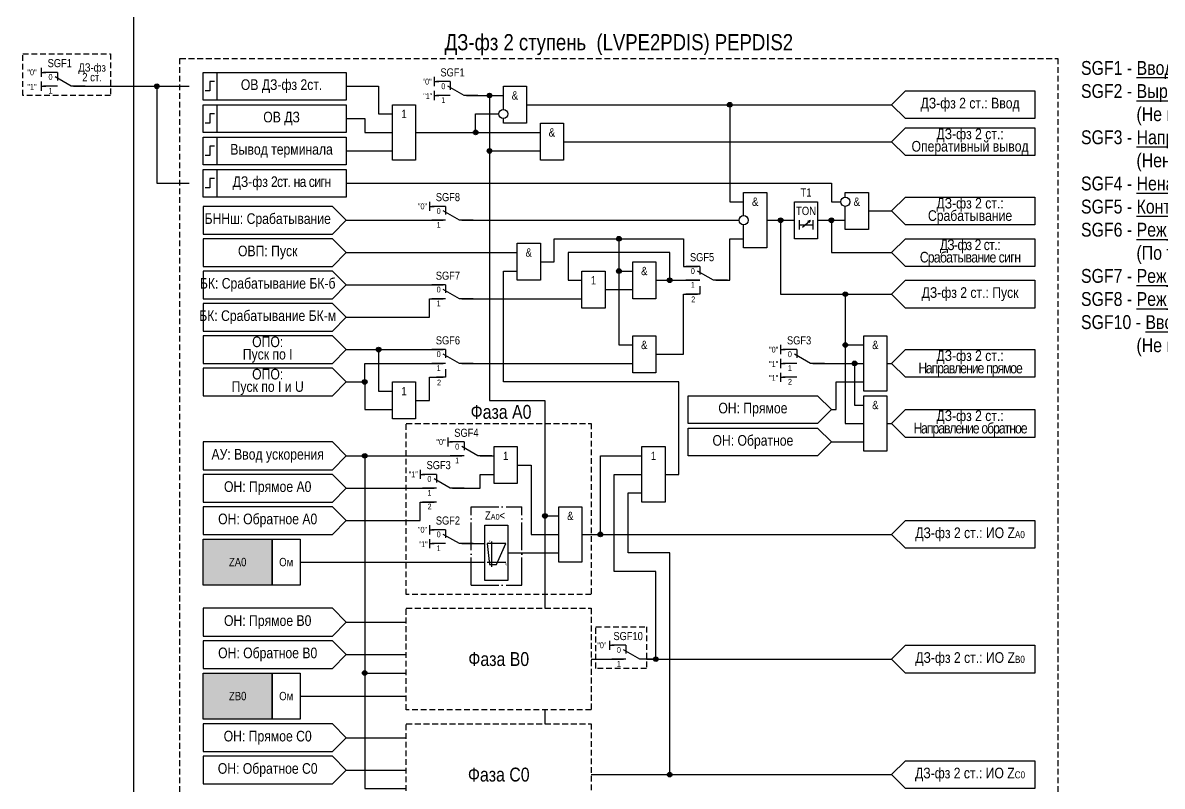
# Model space of a CAD drawing. Header units: millimetres. Extents: x -68 to 4847, y -35 to 2390.
# Drawn here: x -24 to 222.6, y 442.5 to 607.7 of the extents above; entities that cross this region are included whole.
import ezdxf
from ezdxf.enums import TextEntityAlignment as Align

# ---------------------------------------------------------------- set-up
doc = ezdxf.new("R2010")
doc.units = ezdxf.units.MM
doc.linetypes.add('ACAD_ISO04W100', pattern=[30, 24, -3, 0, -3])
doc.linetypes.add('штриховая2', pattern=[0.375, 0.25, -0.125])
doc.layers.add('TEXT', color=7, linetype='Continuous', lineweight=25)
doc.layers.add('Основная', color=7, linetype='Continuous')
doc.styles.add('1.8_Gost_RD', font='ARIALN.TTF', dxfattribs={"height": 1.8})
doc.styles.add('2.5_Gost_RD', font='ARIALN.TTF', dxfattribs={"height": 2.5})
doc.styles.add('3.5_Gost_RD', font='ARIALN.TTF', dxfattribs={"height": 3.5})
doc.styles.add('Вывод', font='ARIALN.TTF', dxfattribs={"height": 2.5})
doc.styles.add('Компонент', font='ARIALN.TTF', dxfattribs={"height": 3.5})

# ---------------------------------------------------------------- blocks, each defined once
blk = doc.blocks.new('Точка')
at = {"ltscale": 100}
h = blk.add_hatch(color=256, dxfattribs=at)
h.dxf.hatch_style = 1
edge = h.paths.add_edge_path()
edge.add_arc((0, 0), 0.5, 0, 360)
blk.add_circle((0, 0), 0.5, dxfattribs=at)
blk = doc.blocks.new('*U31')
at = {"layer": 'Основная', "ltscale": 0.35}
blk.add_line((6, 6), (6, 2.5), dxfattribs=at)
at = {"layer": 'Основная', "color": 0}
blk.add_line((0, 0), (7, 4), dxfattribs=at)
blk = doc.blocks.new('*U42')
at = {"layer": 'Основная', "color": 0}
for p, q in [((-3, 6), (-9, 6)), ((-3, 0), (-9, 0)), ((9, 0), (3, 0))]:
    blk.add_line(p, q, dxfattribs=at)
at = {"layer": 'Основная', "ltscale": 0.25, "xscale": -1}
blk.add_blockref('*U31', (3, 0), dxfattribs=at)
at = {"layer": 'Основная'}
for tag, height, style, p in [('ОУ', 3.5, 'Компонент', (-2, 10)), ('В1', 2.5, 'Вывод', (-13, 6)), ('В2', 2.5, 'Вывод', (-6, 4)), ('В3', 2.5, 'Вывод', (-6, -2))]:
    blk.add_attdef(tag, text='', height=height, dxfattribs=dict(at, style=style)).set_placement(p, align=Align.MIDDLE_CENTER)
blk = doc.blocks.new('*U48')
at = {"layer": 'Основная', "color": 0}
for p, q in [((-3, 6), (-9, 6)), ((-3, 0), (-9, 0)), ((9, 0), (3, 0))]:
    blk.add_line(p, q, dxfattribs=at)
at = {"layer": 'Основная', "ltscale": 0.25, "xscale": -1}
blk.add_blockref('*U31', (3, 0), dxfattribs=at)
at = {"layer": 'Основная'}
for tag, height, style, p in [('ОУ', 3.5, 'Компонент', (-2, 10)), ('В1', 2.5, 'Вывод', (-13, 6)), ('В2', 2.5, 'Вывод', (-6, 4)), ('В3', 2.5, 'Вывод', (-6, -2))]:
    blk.add_attdef(tag, text='', height=height, dxfattribs=dict(at, style=style)).set_placement(p, align=Align.MIDDLE_CENTER)
blk = doc.blocks.new('*U47')
at = {"layer": 'Основная', "color": 0}
for p, q in [((-3, 6), (-9, 6)), ((-3, 0), (-9, 0)), ((9, 0), (3, 0))]:
    blk.add_line(p, q, dxfattribs=at)
at = {"layer": 'Основная', "ltscale": 0.25, "xscale": -1}
blk.add_blockref('*U31', (3, 0), dxfattribs=at)
at = {"layer": 'Основная'}
for tag, height, style, p in [('ОУ', 3.5, 'Компонент', (-2, 10)), ('В1', 2.5, 'Вывод', (-13, 6)), ('В2', 2.5, 'Вывод', (-6, 4)), ('В3', 2.5, 'Вывод', (-6, -2))]:
    blk.add_attdef(tag, text='', height=height, dxfattribs=dict(at, style=style)).set_placement(p, align=Align.MIDDLE_CENTER)
blk = doc.blocks.new('*U22')
at = {"layer": 'Основная', "linetype": 'ACAD_ISO04W100', "ltscale": 0.25}
for p, q in [((0, 0), (11, 0)), ((0, -17), (0, 0)), ((11, -17), (11, 0)), ((0, -17), (11, -17))]:
    blk.add_line(p, q, dxfattribs=at)
at = {"layer": 'Основная', "style": 'Компонент'}
blk.add_attdef('ОУ', text='', height=3.5, dxfattribs=at).set_placement((11, 0), align=Align.MIDDLE_CENTER)
blk = doc.blocks.new('*U43')
at = {"layer": 'Основная', "color": 0}
for p, q in [((-3, 6), (-9, 6)), ((-3, 0), (-9, 0)), ((9, 0), (3, 0))]:
    blk.add_line(p, q, dxfattribs=at)
at = {"layer": 'Основная', "ltscale": 0.25, "xscale": -1}
blk.add_blockref('*U31', (3, 0), dxfattribs=at)
at = {"layer": 'Основная'}
for tag, height, style, p in [('ОУ', 3.5, 'Компонент', (-2, 10)), ('В1', 2.5, 'Вывод', (-14, 6)), ('В2', 2.5, 'Вывод', (-6, 4)), ('В3', 2.5, 'Вывод', (-6, -2))]:
    blk.add_attdef(tag, text='', height=height, dxfattribs=dict(at, style=style)).set_placement(p, align=Align.MIDDLE_CENTER)
blk = doc.blocks.new('*U46')
at = {"layer": 'Основная', "color": 0}
for p, q in [((-3, 6), (-9, 6)), ((-3, 0), (-9, 0)), ((9, 0), (3, 0))]:
    blk.add_line(p, q, dxfattribs=at)
at = {"layer": 'Основная', "ltscale": 0.25, "xscale": -1}
blk.add_blockref('*U31', (3, 0), dxfattribs=at)
at = {"layer": 'Основная'}
for tag, height, style, p in [('ОУ', 3.5, 'Компонент', (-2, 10)), ('В1', 2.5, 'Вывод', (-13.37, 6)), ('В2', 2.5, 'Вывод', (-6, 4)), ('В3', 2.5, 'Вывод', (-6, -2))]:
    blk.add_attdef(tag, text='', height=height, dxfattribs=dict(at, style=style)).set_placement(p, align=Align.MIDDLE_CENTER)
blk = doc.blocks.new('*U32')
at = {"layer": 'Основная', "color": 0}
for p, q in [((-3, 6), (-9, 6)), ((-3, 0), (-9, 0)), ((9, 0), (3, 0))]:
    blk.add_line(p, q, dxfattribs=at)
at = {"layer": 'Основная', "ltscale": 0.25, "xscale": -1}
blk.add_blockref('*U31', (3, 0), dxfattribs=at)
at = {"layer": 'Основная'}
for tag, height, style, p in [('ОУ', 3.5, 'Компонент', (-2, 10)), ('В1', 2.5, 'Вывод', (-14, 6)), ('В2', 2.5, 'Вывод', (-6, 4)), ('В3', 2.5, 'Вывод', (-6, -2))]:
    blk.add_attdef(tag, text='', height=height, dxfattribs=dict(at, style=style)).set_placement(p, align=Align.MIDDLE_CENTER)

msp = doc.modelspace()

# ---------------------------------------------------------------- hatches: boundary and pattern name
at = {"ltscale": 100, "true_color": 0xef8637}
h = msp.add_hatch(color=30, dxfattribs=at)
h.dxf.hatch_style = 1
h.paths.add_polyline_path([(15, 496), (30, 496), (30, 486), (15, 486)])
h = msp.add_hatch(color=30, dxfattribs=at)
h.dxf.hatch_style = 1
h.paths.add_polyline_path([(15, 467), (30, 467), (30, 457), (15, 457)])

# ---------------------------------------------------------------- linework, layer by layer
at = {"color": 6, "ltscale": 100}
for p, q in [((-20, 598), (-20, 596)), ((-20, 597), (-19, 597)), ((-20, 595), (-20, 593)), ((-20, 594), (-19, 594))]:
    msp.add_line(p, q, dxfattribs=at)
at = {"ltscale": 100}
for p, q in [((65, 596), (65, 594)), ((65, 595), (66, 595)), ((65, 593), (65, 591)), ((65, 592), (66, 592)), ((64, 569), (64, 567)), ((64, 568), (65, 568)), ((140, 538), (140, 536)), ((140, 537), (141, 537)), ((140, 535), (140, 533)), ((140, 534), (141, 534)), ((140, 532), (140, 530)), ((140, 531), (141, 531)), ((143.5, 531), (140.5, 531)), ((68, 518), (68, 516)), ((68, 517), (69, 517)), ((62, 511), (62, 509)), ((62, 510), (63, 510)), ((65.5, 504), (62.5, 504)), ((64, 499), (64, 497)), ((64, 498), (65, 498)), ((64, 496), (64, 494)), ((64, 495), (65, 495)), ((103, 474), (103, 472)), ((103, 473), (104, 473))]:
    msp.add_line(p, q, dxfattribs=at)
at = {"color": 7, "ltscale": 100}
for p, q in [((144.7027, 563.463), (146.3736, 564.9489)), ((146.3736, 564.9489), (145.8516, 564.7261)), ((146.3736, 564.9489), (146.1068, 564.4826))]:
    msp.add_line(p, q, dxfattribs=at)
at = {"color": 3, "ltscale": 100}
msp.add_lwpolyline([(0, 1360), (370, 1360), (370, 0), (0, 0)], close=True, dxfattribs=at)
at = {"color": 6, "linetype": 'штриховая2', "ltscale": 5}
msp.add_lwpolyline([(-24, 601), (-5, 601), (-5, 592), (-24, 592)], close=True, dxfattribs=at)
at = {"linetype": 'штриховая2', "ltscale": 5}
for points in [[(10, 600), (200, 600), (200, 430), (10, 430)], [(100, 477), (111, 477), (111, 468), (100, 468)]]:
    msp.add_lwpolyline(points, close=True, dxfattribs=at)
at = {"ltscale": 100}
for points in [[(15, 597), (18, 597), (18, 591), (15, 591)], [(15, 597), (46, 597), (46, 591), (15, 591)], [(195, 587), (167, 587), (164, 590), (167, 593), (195, 593)], [(15, 590), (18, 590), (18, 584), (15, 584)], [(15, 590), (46, 590), (46, 584), (15, 584)], [(56, 590), (61, 590), (61, 578), (56, 578)], [(88, 586), (93, 586), (93, 578), (88, 578)], [(167, 585), (195, 585), (195, 579), (167, 579), (164, 582)], [(15, 583), (18, 583), (18, 577), (15, 577)], [(15, 583), (46, 583), (46, 577), (15, 577)], [(15, 576), (18, 576), (18, 570), (15, 570)], [(15, 576), (46, 576), (46, 570), (15, 570)], [(167, 570), (195, 570), (195, 564), (167, 564), (164, 567)], [(143, 569), (148, 569), (148, 561), (143, 561)], [(167, 561), (195, 561), (195, 555), (167, 555), (164, 558)], [(108, 548), (108, 556), (113, 556), (113, 548)], [(167, 552), (195, 552), (195, 546), (167, 546), (164, 549)], [(108, 532), (108, 540), (113, 540), (113, 532)], [(158, 540), (163, 540), (163, 528), (158, 528)], [(195, 531), (167, 531), (164, 534), (167, 537), (195, 537)], [(56, 530), (61, 530), (61, 522), (56, 522)], [(148, 527), (151, 524), (148, 521), (120, 521), (120, 527)], [(158, 527), (163, 527), (163, 515), (158, 515)], [(195, 518), (167, 518), (164, 521), (167, 524), (195, 524)], [(148, 520), (151, 517), (148, 514), (120, 514), (120, 520)], [(110, 516), (115, 516), (115, 504), (110, 504)], [(92, 503), (97, 503), (97, 491), (92, 491)], [(76, 499), (81, 499), (81, 487), (76, 487)], [(195, 500), (195, 494), (167, 494), (164, 497), (167, 500)], [(15, 496), (30, 496), (30, 486), (15, 486)], [(30, 496), (36, 496), (36, 486), (30, 486)], [(195, 473), (195, 467), (167, 467), (164, 470), (167, 473)], [(15, 467), (30, 467), (30, 457), (15, 457)], [(30, 467), (36, 467), (36, 457), (30, 457)], [(195, 448), (195, 442), (167, 442), (164, 445), (167, 448)]]:
    msp.add_lwpolyline(points, close=True, dxfattribs=at)
at = {"lineweight": 30, "ltscale": 100}
for points in [[(17.5, 595), (16.5, 595), (16.5, 593), (15.5, 593)], [(17.5, 588), (16.5, 588), (16.5, 586), (15.5, 586)], [(17.5, 581), (16.5, 581), (16.5, 579), (15.5, 579)], [(17.5, 574), (16.5, 574), (16.5, 572), (15.5, 572)]]:
    msp.add_lwpolyline(points, dxfattribs=at)
at = {"color": 6, "ltscale": 100}
for points in [[(-13, 594), (12, 594)], [(-13, 594), (5, 594), (5, 573), (12, 573)]]:
    msp.add_lwpolyline(points, dxfattribs=at)
at = {"ltscale": 100}
for points in [[(46, 594), (53, 594), (53, 588), (56, 588)], [(72, 592), (80, 592)], [(72, 592), (72, 592)], [(72, 592), (77, 592), (77, 580), (88, 580)], [(72, 592), (77, 592), (77, 526), (89, 526), (89, 501), (92, 501)], [(72, 592), (77, 592), (77, 526), (89, 526), (89, 481)], [(80, 589), (80, 594), (85, 594), (85, 586), (80, 586), (80, 587)], [(85, 590), (164, 590)], [(85, 590), (129, 590), (129, 569), (132, 569)], [(46, 587), (50, 587), (50, 584), (56, 584)], [(61, 584), (74, 584), (74, 588), (79, 588)], [(61, 584), (88, 584)], [(93, 582), (164, 582)], [(46, 580), (56, 580)], [(46, 573), (151, 573), (151, 569), (153, 569)], [(132, 566), (132, 571), (137, 571), (137, 559), (132, 559), (132, 564)], [(154, 570), (154, 571), (159, 571), (159, 563), (154, 563), (154, 568)], [(46, 565), (43, 568), (15, 568), (15, 562), (43, 562), (46, 565)], [(46, 565), (67, 565)], [(71, 565), (131, 565)], [(137, 565), (143, 565)], [(137, 565), (140, 565), (140, 549), (164, 549)], [(137, 565), (140, 565), (140, 549), (154, 549), (154, 538), (158, 538)], [(137, 565), (140, 565), (140, 549), (154, 549), (154, 521), (158, 521)], [(144, 565), (144, 563)], [(147, 565), (147, 563)], [(148, 565), (151, 565), (151, 558), (164, 558)], [(148, 565), (154, 565)], [(159, 567), (164, 567)], [(144, 564), (147, 564)], [(46, 558), (43, 561), (15, 561), (15, 555), (43, 555), (46, 558)], [(88, 560), (88, 552), (83, 552), (83, 560), (88, 560)], [(88, 556), (91, 556), (91, 561), (105, 561), (105, 538), (108, 538)], [(88, 556), (91, 556), (91, 561), (105, 561), (105, 554), (108, 554)], [(88, 556), (91, 556), (91, 561), (119, 561), (119, 555), (122, 555)], [(126, 552), (129, 552), (129, 561), (132, 561)], [(46, 558), (83, 558)], [(113, 552), (116, 552), (116, 558), (94, 558), (94, 552), (97, 552)], [(46, 551), (43, 554), (15, 554), (15, 548), (43, 548), (46, 551)], [(115, 510), (118, 510), (118, 530), (80, 530), (80, 554), (83, 554)], [(102, 554), (102, 546), (97, 546), (97, 554), (102, 554)], [(46, 551), (67, 551)], [(102, 550), (108, 550)], [(113, 552), (122.5, 552)], [(122.5, 550.75), (122.5, 549), (119.5, 549)], [(46, 544), (64, 544), (64, 548), (67, 548)], [(71, 548), (97, 548)], [(113, 536), (119, 536), (119, 549), (122, 549)], [(46, 544), (43, 547), (15, 547), (15, 541), (43, 541), (46, 544)], [(46, 537), (43, 540), (15, 540), (15, 534), (43, 534), (46, 537)], [(46, 537), (53, 537), (53, 528), (56, 528)], [(46, 537), (67, 537)], [(46, 530), (43, 533), (15, 533), (15, 527), (43, 527), (46, 530)], [(46, 530), (50, 530), (50, 534), (67, 534)], [(67.5, 532.75), (67.5, 531), (65.5, 531)], [(71, 534), (108, 534)], [(147, 534), (158, 534)], [(147, 534), (156, 534), (156, 525), (158, 525)], [(163, 534), (164, 534)], [(61, 526), (64, 526), (64, 531), (67, 531)], [(46, 530), (50, 530), (50, 524), (56, 524)], [(151, 524), (152, 524), (152, 530), (158, 530)], [(163, 521), (164, 521)], [(46, 514), (43, 517), (15, 517), (15, 511), (43, 511), (46, 514)], [(83, 516), (83, 508), (78, 508), (78, 516), (83, 516)], [(151, 517), (158, 517)], [(46, 514), (71, 514)], [(46, 514), (50, 514), (50, 467), (59, 467)], [(46, 514), (50, 514), (50, 442), (59, 442)], [(75, 514), (78, 514)], [(97, 497), (101, 497), (101, 514), (110, 514)], [(83, 512), (86, 512), (86, 497), (92, 497)], [(46, 507), (43, 510), (15, 510), (15, 504), (43, 504), (46, 507)], [(69, 507), (75, 507), (75, 510), (78, 510)], [(111, 470), (113, 470), (113, 489), (104, 489), (104, 510), (110, 510)], [(46, 507), (65, 507)], [(99, 445), (116, 445), (116, 493), (107, 493), (107, 506), (110, 506)], [(46, 500), (62, 500), (62, 504), (65, 504)], [(46, 500), (43, 503), (15, 503), (15, 497), (43, 497), (46, 500)], [(97, 497), (164, 497)], [(71, 495), (76, 495)], [(76.5, 495), (77, 490.5), (78.5, 490.5), (80.5, 495), (76.5, 495)], [(77.5, 490), (77.5, 495.5)], [(36, 491), (76, 491)], [(76.5, 491), (80.5, 491)], [(81, 493), (92, 493)], [(46, 478), (43, 481), (15, 481), (15, 475), (43, 475), (46, 478)], [(46, 478), (59, 478)], [(46, 471), (43, 474), (15, 474), (15, 468), (43, 468), (46, 471)], [(46, 471), (59, 471)], [(99, 470), (106, 470)], [(111, 470), (164, 470)], [(36, 462), (59, 462)], [(89, 459), (89, 456)], [(46, 453), (43, 456), (15, 456), (15, 450), (43, 450), (46, 453)], [(46, 453), (59, 453)], [(46, 446), (43, 449), (15, 449), (15, 443), (43, 443), (46, 446)], [(46, 446), (59, 446)], [(99, 445), (164, 445)]]:
    msp.add_lwpolyline(points, dxfattribs=at)
at = {"color": 251, "linetype": 'штриховая2', "ltscale": 5, "true_color": 0x58595b}
for points in [[(59, 521), (99, 521), (99, 484), (59, 484)], [(59, 481), (99, 481), (99, 459), (59, 459)], [(59, 456), (99, 456), (99, 434), (59, 434)]]:
    msp.add_lwpolyline(points, close=True, dxfattribs=at)
at = {"ltscale": 100}
for centre in [(80, 588), (154, 569), (132, 565)]:
    msp.add_circle(centre, 1, dxfattribs=at)

# ---------------------------------------------------------------- block references
for p in [(5, 594), (129, 590), (74, 584), (77, 580), (140, 565), (151, 565), (105, 561), (105, 554), (116, 552), (154, 549), (154, 538), (53, 537), (156, 534), (50, 530), (50, 514), (89, 501), (101, 497), (113, 470), (50, 467), (116, 445)]:
    msp.add_blockref('Точка', p, dxfattribs=at)
at = {"color": 1, "ltscale": 100}
msp.add_blockref('Точка', (77, 592), dxfattribs=at)
at = {"layer": 'Основная', "color": 6, "ltscale": 0.25, "xscale": 0.5, "yscale": 0.5, "zscale": 0.5}
msp.add_blockref('*U32', (-15, 594), dxfattribs=at).add_auto_attribs({'ОУ': 'SGF1', 'В1': '"0"', 'В2': '0', 'В3': '1'})
at = {"layer": 'Основная', "ltscale": 0.25, "xscale": 0.5, "yscale": 0.5, "zscale": 0.5}
for name, p, values in [('*U47', (70, 592), {'ОУ': 'SGF1', 'В1': '"0"', 'В2': '0', 'В3': '1'}), ('*U47', (69, 565), {'ОУ': 'SGF8', 'В1': '"0"', 'В2': '0', 'В3': '1'}), ('*U42', (145, 534), {'ОУ': 'SGF3', 'В1': '"0"', 'В2': '0', 'В3': '1'}), ('*U47', (73, 514), {'ОУ': 'SGF4', 'В1': '"0"', 'В2': '0', 'В3': '1'}), ('*U42', (67, 507), {'ОУ': 'SGF3', 'В1': '"1"', 'В2': '0', 'В3': '1'}), ('*U48', (69, 495), {'ОУ': 'SGF2', 'В1': '"0"', 'В2': '0', 'В3': '1'}), ('*U46', (108, 470), {'ОУ': 'SGF10', 'В1': '"0"', 'В2': '0', 'В3': '1'})]:
    msp.add_blockref(name, p, dxfattribs=at).add_auto_attribs(values)
at = {"layer": 'Основная', "ltscale": 0.25}
ref = msp.add_blockref('*U43', (124, 552), dxfattribs=dict(at, xscale=0.5, yscale=0.5, zscale=0.5))
ref.add_attrib('ОУ', 'SGF5', dxfattribs={"height": 1.75, "style": 'Компонент'}).set_placement((123, 557), align=Align.MIDDLE_CENTER)
ref.add_attrib('В2', '0', dxfattribs={"height": 1.25, "style": 'Вывод'}).set_placement((121, 554), align=Align.MIDDLE_CENTER)
ref.add_attrib('В3', '1', dxfattribs={"height": 1.25, "style": 'Вывод'}).set_placement((121, 551), align=Align.MIDDLE_CENTER)
ref = msp.add_blockref('*U43', (69, 548), dxfattribs=dict(at, xscale=0.5, yscale=0.5, zscale=0.5))
ref.add_attrib('ОУ', 'SGF7', dxfattribs={"height": 1.75, "style": 'Компонент'}).set_placement((68, 553), align=Align.MIDDLE_CENTER)
ref.add_attrib('В2', '0', dxfattribs={"height": 1.25, "style": 'Вывод'}).set_placement((66, 550), align=Align.MIDDLE_CENTER)
ref.add_attrib('В3', '1', dxfattribs={"height": 1.25, "style": 'Вывод'}).set_placement((66, 547), align=Align.MIDDLE_CENTER)
ref = msp.add_blockref('*U43', (69, 534), dxfattribs=dict(at, xscale=0.5, yscale=0.5, zscale=0.5))
ref.add_attrib('ОУ', 'SGF6', dxfattribs={"height": 1.75, "style": 'Компонент'}).set_placement((68, 539), align=Align.MIDDLE_CENTER)
ref.add_attrib('В2', '0', dxfattribs={"height": 1.25, "style": 'Вывод'}).set_placement((66, 536), align=Align.MIDDLE_CENTER)
ref.add_attrib('В3', '1', dxfattribs={"height": 1.25, "style": 'Вывод'}).set_placement((66, 533), align=Align.MIDDLE_CENTER)
msp.add_blockref('*U22', (73, 503), dxfattribs=at)

# ---------------------------------------------------------------- texts
at = {"color": 30, "ltscale": 100, "attachment_point": 5}
for s, insert, char_height, width, style in [('ДЗ-фз 2 ступень  (LVPE2PDIS) {\\C6;PEPDIS2}', (105, 603), 3.5, 190, '3.5_Gost_RD'), ('\\pxql;SGF1 - {\\LВвод_функции} - Ввод функции в работу (Не предусмотрено/ Предусмотрено)\\PSGF2 - {\\LВырез_нагрузки} - Учет нагрузочного режима в характеристике срабатывания \\P^I(Не предусмотрено/ Предусмотрено)\\PSGF3 - {\\LНаправленность} - Режим направленности \\P^I(Ненаправленная/ Прямонаправленная/ Обратнонаправленная)\\PSGF4 - {\\LНенапр_АУ} - Вывод направленности при АУ (Не предусмотрено/ Предусмотрено)\\PSGF5 - {\\LКонтр_ПО} - Тип ПО (Без контроля/ С контролем от БК/ С контролем от ОПО) \\PSGF6 - {\\LРеж_ОПО} - Режим контроля от ОПО \\P^I(По току/ По току и напряжению/ По току или по току и напряжению)\\PSGF7 - {\\LРеж_БК} - Режим контроля от БК (С контролем от БК-б/ С контролем от БК-м)\\PSGF8 - {\\LРеж_БНН} - Режим контроля от БНН (Без контроля/ С контролем)\\PSGF10 - {\\LВвод_B0} - Режим работы ДЗ по контуру "фаза В - земля"  \\P^I(Не предусмотрено/ Предусмотрено)', (277.5, 567.5), 3, 145, '3.5_Gost_RD'), ('\\pxsm0.7;ДЗ-фз \\P2 ст.', (-9, 597), 1.8, 8, '2.5_Gost_RD')]:
    msp.add_mtext(s, dxfattribs=dict(at, insert=insert, char_height=char_height, width=width, style=style))
at = {"color": 6, "ltscale": 100, "insert": (-23, 594.4962), "char_height": 1.25, "width": 2, "attachment_point": 1, "style": '3.5_Gost_RD'}
msp.add_mtext('"1"', dxfattribs=at)
at = {"ltscale": 100}
for s, insert, char_height, width, attachment_point, style in [('"1"', (62.6591, 592.4962), 1.25, 2, 1, '3.5_Gost_RD'), ('&', (82.5, 592), 1.8, 5, 5, '2.5_Gost_RD'), ('1', (58.5, 588), 1.8, 5, 5, '2.5_Gost_RD'), ('&', (90.5, 584), 1.8, 5, 5, '2.5_Gost_RD'), ('&', (134.5, 569), 1.8, 5, 5, '2.5_Gost_RD'), ('T1', (145.5, 571), 1.8, 5, 5, '2.5_Gost_RD'), ('&', (156.5, 569), 1.8, 5, 5, '2.5_Gost_RD'), ('TON', (145.5, 567), 1.8, 5, 5, '2.5_Gost_RD'), ('&', (85.5, 558), 1.8, 5, 5, '2.5_Gost_RD'), ('&', (110.5, 554), 1.8, 5, 5, '2.5_Gost_RD'), ('1', (99.5, 552), 1.8, 5, 5, '2.5_Gost_RD'), ('2', (120.6521, 548.4981), 1.25, 2, 1, 'Вывод'), ('&', (110.5, 538), 1.8, 5, 5, '2.5_Gost_RD'), ('&', (160.5, 538), 1.8, 5, 5, '2.5_Gost_RD'), ('"1"', (137.5, 534.4962), 1.25, 2, 1, '3.5_Gost_RD'), ('2', (65.6521, 530.4981), 1.25, 2, 1, 'Вывод'), ('"1"', (137.5, 531.4962), 1.25, 2, 1, '3.5_Gost_RD'), ('2', (141.5907, 530.6607), 1.25, 2, 1, '3.5_Gost_RD'), ('1', (58.5, 528), 1.8, 5, 5, '2.5_Gost_RD'), ('&', (160.5, 525), 1.8, 5, 5, '2.5_Gost_RD'), ('1', (80.5, 514), 1.8, 5, 5, '2.5_Gost_RD'), ('1', (112.5, 514), 1.8, 5, 5, '2.5_Gost_RD'), ('2', (63.5907, 503.6607), 1.25, 2, 1, '3.5_Gost_RD'), ('&', (94.5, 501), 1.8, 5, 5, '2.5_Gost_RD'), ('\\pxqc;{\\W0.9;X}', (77, 495.5), 0.5, 1, 5, '1.8_Gost_RD'), ('"1"', (61.6432, 495.4962), 1.25, 2, 1, '3.5_Gost_RD'), ('ZA0', (22.5, 491), 1.8, 15, 5, '1.8_Gost_RD'), ('Ом', (33, 491), 1.8, 6, 5, '1.8_Gost_RD'), ('\\pxqc;{\\W0.9;R}', (80.5, 490.5), 0.5, 1, 5, '1.8_Gost_RD'), ('ZB0', (22.5, 462), 1.8, 15, 5, '1.8_Gost_RD'), ('Ом', (33, 462), 1.8, 6, 5, '1.8_Gost_RD')]:
    msp.add_mtext(s, dxfattribs=dict(at, insert=insert, char_height=char_height, width=width, attachment_point=attachment_point, style=style))
at = {"color": 251, "ltscale": 100, "true_color": 0x58595b, "char_height": 3, "attachment_point": 5, "style": '3.5_Gost_RD'}
for s, insert, width in [('Фаза А0', (79.5, 523.5), 41), ('Фаза В0', (79, 470), 40), ('\\pxt11;Фаза С0', (79, 445), 40)]:
    msp.add_mtext(s, dxfattribs=dict(at, insert=insert, width=width))
at = {"color": 7, "ltscale": 100, "insert": (76, 502), "char_height": 1.8, "width": 8, "attachment_point": 1, "style": '1.8_Gost_RD'}
msp.add_mtext('{\\C256;Z\\H0.66667x;А0\\H1.49999x;<}', dxfattribs=at)
at = {"layer": 'TEXT', "ltscale": 100, "char_height": 2.3, "width": 28, "attachment_point": 5, "style": '2.5_Gost_RD'}
for s, insert in [('\\pxsm0.7;ОВ ДЗ-фз 2ст.', (32, 594)), ('\\pxsm0.7;ДЗ-фз 2 ст.: Ввод', (181, 590)), ('\\pxsm0.7;ОВ ДЗ', (32, 587)), ('\\pxsm0.7;ДЗ-фз 2 ст.: Оперативный вывод', (181, 582)), ('\\pxsm0.7;Вывод терминала', (32, 580)), ('\\pxsm0.7;ДЗ-фз{\\T0.9; 2ст. на сигн}', (32, 573)), ('\\pxsm0.7;ДЗ-фз 2 ст.: Срабатывание', (181, 567)), ('\\pxsm0.7;БННш: Срабатывание', (29, 565)), ('\\pxsm0.7;{\\T0.9;ДЗ-фз 2 ст.: Срабатывание сигн}', (181, 558)), ('ОВП: Пуск', (29, 558)), ('\\pxsm0.7;БК: Срабатывание БК-б', (29, 551)), ('\\pxsm0.7;ДЗ-фз 2 ст.: Пуск', (181, 549)), ('\\pxsm0.7;БК: Срабатывание БК-м', (29, 544)), ('\\pxsm0.7;ОПО: \\PПуск по I', (29, 537)), ('\\pxsm0.7;ДЗ-фз 2 ст.:{\\T0.85; Направление прямое}', (181, 534)), ('\\pxsm0.7;ОПО: \\PПуск по I и U', (29, 530)), ('\\pxsm0.7;ОН: Прямое', (134, 524)), ('\\pxsm0.7;ДЗ-фз 2 ст.:{\\T0.85; Направление обратное}', (181, 521)), ('\\pxsm0.7;ОН: Обратное', (134, 517)), ('\\pxsm0.7;АУ: Ввод ускорения', (29, 514)), ('\\pxsm0.7;ОН: Прямое A0', (29, 507)), ('\\pxsm0.7;ОН: Обратное A0', (29, 500)), ('\\pxsm0.7;ДЗ-фз 2 ст.: ИО {\\C7;Z\\H0.66667x;А0}', (181, 497)), ('\\pxsm0.7;ОН: Прямое B0', (29, 478)), ('\\pxsm0.7;ОН: Обратное B0', (29, 471)), ('\\pxsm0.7;ДЗ-фз 2 ст.: ИО {\\C7;Z\\H0.66667x;B0}', (181, 470)), ('\\pxsm0.7,t9;ОН: Прямое C0', (29, 453)), ('\\pxsm0.7;ОН: Обратное C0', (29, 446)), ('\\pxsm0.7;ДЗ-фз 2 ст.: ИО {\\C7;Z\\H0.66667x;C0}', (181, 445))]:
    msp.add_mtext(s, dxfattribs=dict(at, insert=insert))

doc.saveas('drawing.dxf')
